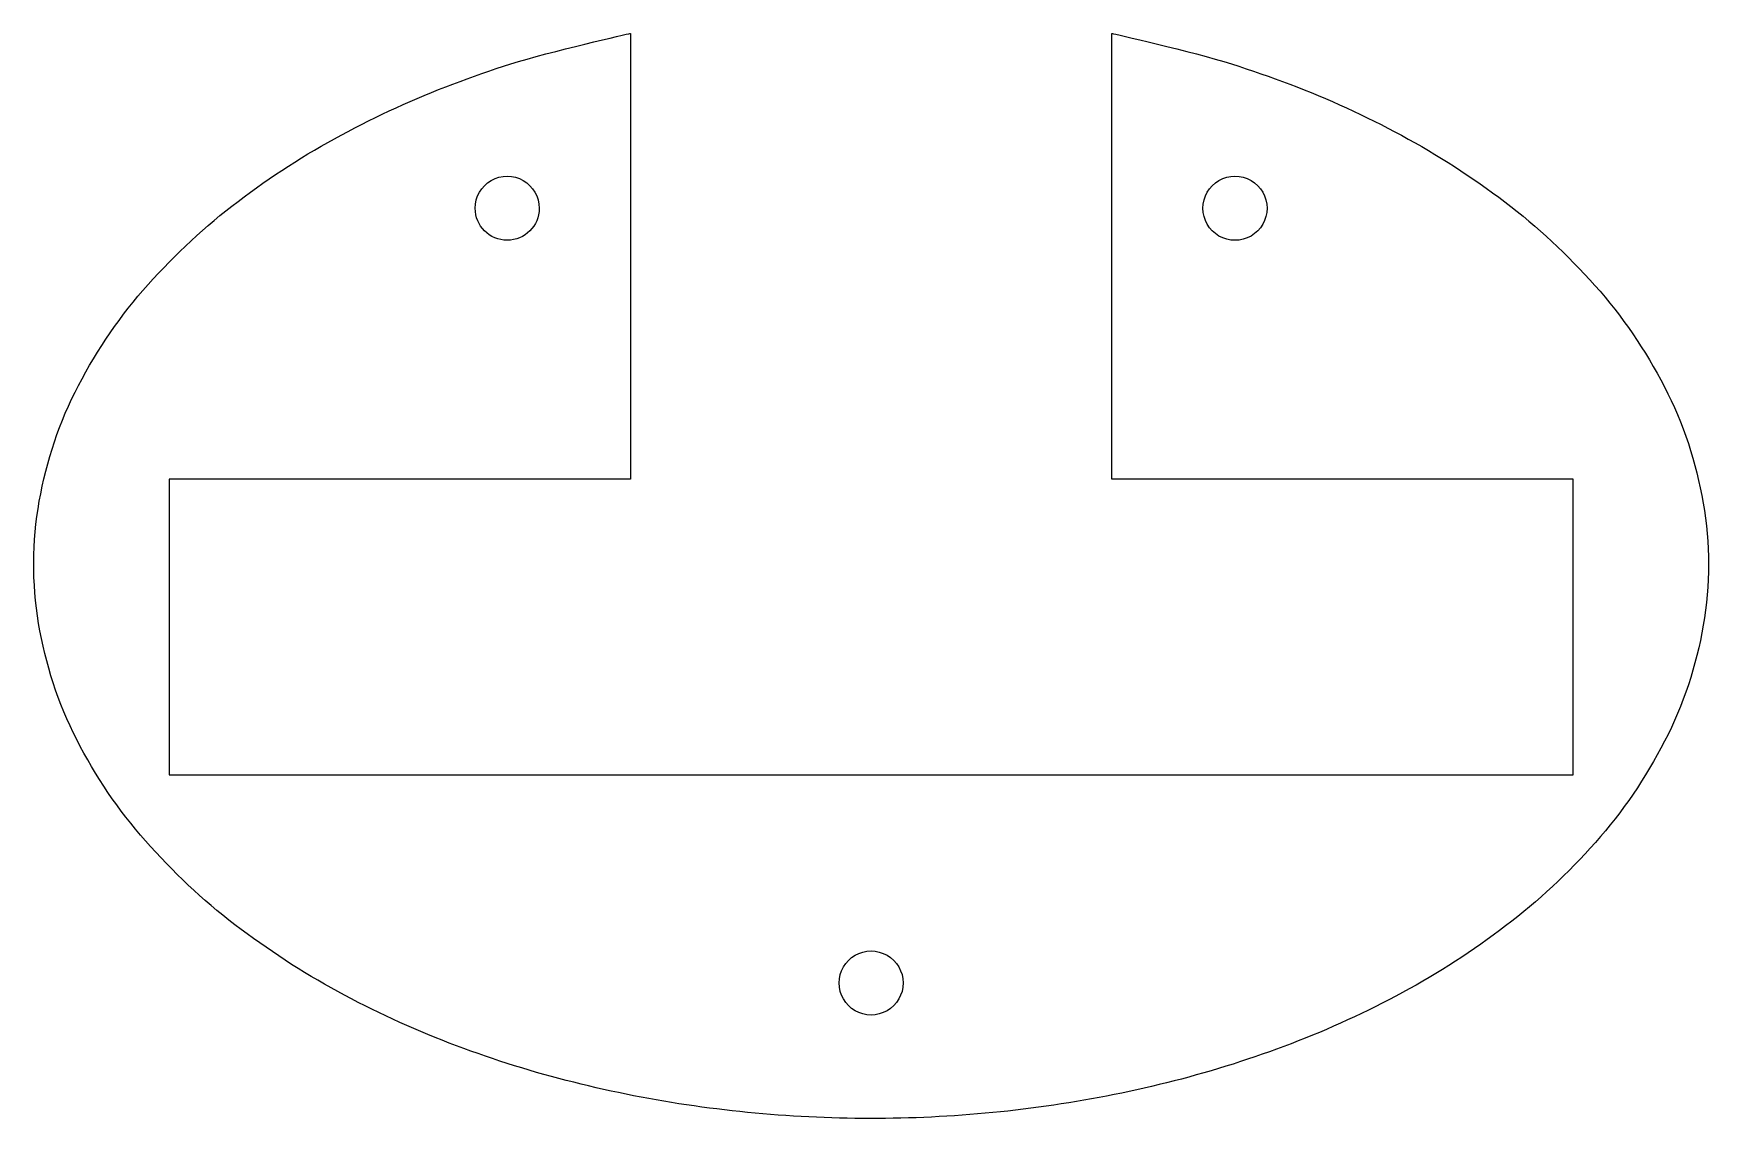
# Model space of a CAD drawing. Extents: x 5 to 209, y 0 to 44.
# Drawn here: x 73 to 141.1, y 0 to 44.1 of the extents above; entities that cross this region are included whole.
import ezdxf

# ---------------------------------------------------------------- set-up
doc = ezdxf.new("R2010")
doc.units = 0
doc.layers.get('0').update_dxf_attribs({"linetype": 'CONTINUOUS'})

msp = doc.modelspace()

# ---------------------------------------------------------------- linework, layer by layer
at = {"color": 7}
for p, q in [((97.25017, 44.095133), (97.27517, 44.095133)), ((97.25017, 44.095133), (97.25017, 44.095133)), ((97.27517, 44.095133), (97.27517, 26.000106)), ((116.825169, 26.000106), (116.825169, 44.095133)), ((116.825169, 44.095133), (116.850169, 44.095133)), ((93.57517, 37.000106), (93.57517, 37.000106)), ((123.125169, 37.000106), (123.125169, 37.000106)), ((97.27517, 26.000106), (78.55017, 26.000106)), ((78.55017, 26.000106), (78.55017, 14.000107)), ((135.550169, 26.000106), (116.825169, 26.000106)), ((135.550169, 14.000107), (135.550169, 26.000106)), ((78.55017, 14.000107), (135.550169, 14.000107)), ((108.35017, 5.550043), (108.35017, 5.550043))]:
    msp.add_line(p, q, dxfattribs=at)
for points in [[(92.42269, 42.861335), (94.00557, 43.364342), (97.25017, 44.095133), (97.25017, 44.095133)], [(116.850169, 44.095133), (116.850169, 44.095133), (120.101809, 43.362582), (121.687999, 42.858067)], [(87.76901, 41.082251), (89.27789, 41.775982), (90.83996, 42.358378), (92.42269, 42.861335)], [(121.687999, 42.858067), (123.274039, 42.353601), (124.839339, 41.769376), (126.351099, 41.073239)], [(83.39061, 38.708832), (84.7834, 39.612211), (86.26069, 40.388777), (87.76901, 41.082251)], [(126.351099, 41.073239), (127.862289, 40.377364), (129.342289, 39.598048), (130.737139, 38.691231)], [(79.43891, 35.679333), (80.65122, 36.812991), (81.9981, 37.80563), (83.39061, 38.708832)], [(90.97517, 37.000106), (90.97517, 37.464551), (91.222949, 37.893717), (91.62517, 38.125939)], [(91.62517, 38.125939), (92.027391, 38.358162), (92.522949, 38.358162), (92.92517, 38.125939)], [(92.92517, 38.125939), (93.327391, 37.893717), (93.57517, 37.464551), (93.57517, 37.000106)], [(120.525169, 37.000106), (120.525169, 37.464551), (120.772948, 37.893717), (121.175169, 38.125939)], [(121.175169, 38.125939), (121.577391, 38.358162), (122.072948, 38.358162), (122.475169, 38.125939)], [(122.475169, 38.125939), (122.877391, 37.893717), (123.125169, 37.464551), (123.125169, 37.000106)], [(130.737139, 38.691231), (132.131719, 37.784592), (133.480409, 36.788118), (134.693359, 35.649876)], [(92.27517, 35.700106), (91.5572, 35.700106), (90.97517, 36.282136), (90.97517, 37.000106)], [(93.57517, 37.000106), (93.57517, 36.282136), (92.99314, 35.700106), (92.27517, 35.700106)], [(121.175169, 35.874273), (120.772948, 36.106496), (120.525169, 36.535661), (120.525169, 37.000106)], [(123.125169, 37.000106), (123.125169, 36.535661), (122.877391, 36.106496), (122.475169, 35.874273)], [(76.15423, 31.942455), (77.08672, 33.313893), (78.22759, 34.5466), (79.43891, 35.679333)], [(122.475169, 35.874273), (122.072948, 35.642051), (121.577391, 35.642051), (121.175169, 35.874273)], [(134.693359, 35.649876), (135.905299, 34.512576), (137.046309, 33.274792), (137.977009, 31.897818)], [(73.88983, 27.51954), (74.41332, 29.090929), (75.22294, 30.572783), (76.15423, 31.942455)], [(137.977009, 31.897818), (138.906669, 30.522379), (139.713419, 29.034143), (140.231769, 27.456989)], [(73.05037, 22.628258), (73.05837, 24.282502), (73.36698, 25.950074), (73.88983, 27.51954)], [(140.231769, 27.456989), (140.749519, 25.881648), (141.049889, 24.208284), (141.050169, 22.550042)], [(73.83984, 17.728943), (73.3319, 19.3032), (73.04193, 20.974108), (73.05037, 22.628258)], [(141.050169, 22.550042), (141.050449, 20.895287), (140.750869, 19.225478), (140.235159, 17.653136)], [(76.0655, 13.286516), (75.14498, 14.663407), (74.34842, 16.152701), (73.83984, 17.728943)], [(140.235159, 17.653136), (139.718859, 16.078992), (138.915329, 14.593185), (137.989029, 13.219701)], [(79.32421, 9.527037), (78.11995, 10.667245), (76.98722, 11.907838), (76.0655, 13.286516)], [(137.989029, 13.219701), (137.061729, 11.844735), (135.924729, 10.608231), (134.716779, 9.471884)], [(83.25931, 6.475901), (81.87128, 7.386022), (80.52948, 8.385872), (79.32421, 9.527037)], [(134.716779, 9.471884), (133.507829, 8.334589), (132.163359, 7.338454), (130.772969, 6.431915)], [(106.40017, 6.675876), (106.802391, 6.908099), (107.297948, 6.908099), (107.70017, 6.675876)], [(87.62859, 4.082155), (86.12261, 4.782072), (84.64807, 5.5653), (83.25931, 6.475901)], [(105.75017, 5.550043), (105.75017, 6.014488), (105.997948, 6.443653), (106.40017, 6.675876)], [(107.70017, 6.675876), (108.102391, 6.443653), (108.35017, 6.014488), (108.35017, 5.550043)], [(130.772969, 6.431915), (129.381849, 5.524904), (127.905599, 4.745004), (126.398109, 4.048336)], [(106.40017, 4.42421), (105.997948, 4.656433), (105.75017, 5.085598), (105.75017, 5.550043)], [(108.35017, 5.550043), (108.35017, 5.085598), (108.102391, 4.656433), (107.70017, 4.42421)], [(92.27678, 2.285051), (90.69542, 2.793764), (89.13501, 3.382032), (87.62859, 4.082155)], [(107.70017, 4.42421), (107.297948, 4.191987), (106.802391, 4.191987), (106.40017, 4.42421)], [(126.398109, 4.048336), (124.890179, 3.351464), (123.328649, 2.766213), (121.746339, 2.260476)], [(97.1015, 1.034811), (95.47362, 1.366673), (93.85832, 1.776279), (92.27678, 2.285051)], [(121.746339, 2.260476), (120.163839, 1.754678), (118.547829, 1.347871), (116.919379, 1.018792)], [(102.03106, 0.296552), (100.37769, 0.460878), (98.72953, 0.702919), (97.1015, 1.034811)], [(116.919379, 1.018792), (115.290789, 0.689684), (113.642229, 0.450302), (111.988599, 0.288649)], [(107.00962, 0.050059), (105.34807, 0.051359), (103.68447, 0.132219), (102.03106, 0.296552)], [(111.988599, 0.288649), (110.33492, 0.126991), (108.67118, 0.04874), (107.00962, 0.050059)]]:
    msp.add_open_spline(points, degree=3, dxfattribs=at)

doc.saveas('drawing.dxf')
